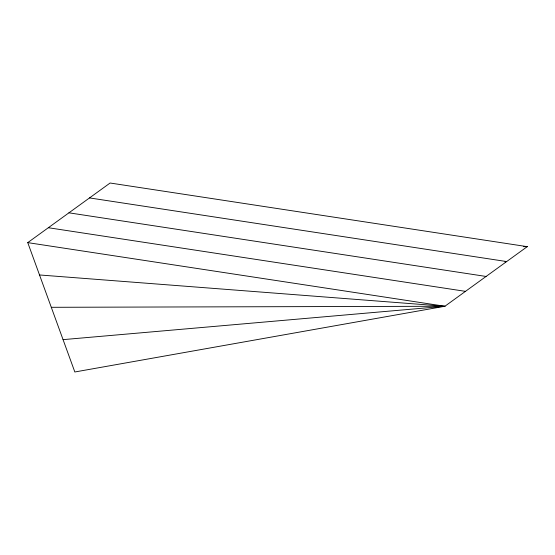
<?xml version="1.0" encoding="UTF-8"?>
<svg xmlns="http://www.w3.org/2000/svg" width="555" height="555" viewBox="0 0 555 555"><rect width="100%" height="100%" fill="white"/><g stroke="black" fill="none" stroke-linecap="round" stroke-linejoin="round"><path stroke-width="0.83" d="M27.75 242.625L110.112 183.018L527.25 246.656L444.888 306.256L74.835 371.982L27.75 242.625L444.888 306.256L63.062 339.639M504.953 261.856L506.66 261.558L89.521 197.92M523.781 246.663L527.25 246.656L523.795 246.385M51.289 307.303L444.888 306.256L39.523 274.961M68.931 212.822L486.069 276.452M48.341 227.723L465.478 291.354"/></g></svg>
